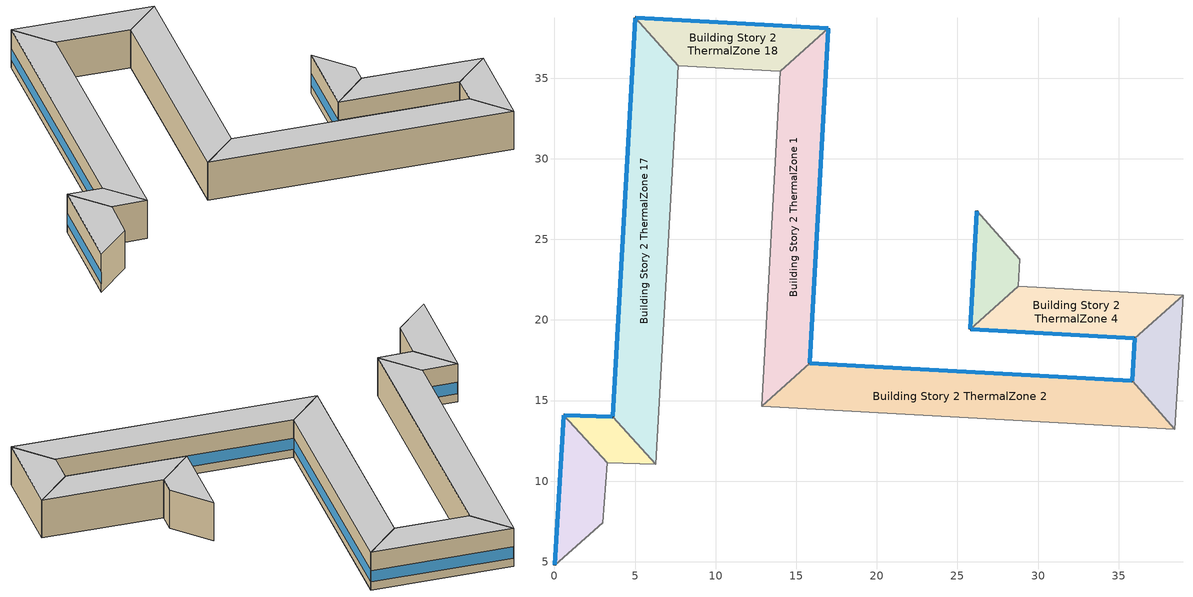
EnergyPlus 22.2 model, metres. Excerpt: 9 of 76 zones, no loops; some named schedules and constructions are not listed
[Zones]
Building Story 2 ThermalZone 1
 floor adiabatic (Typical Interior Floor): 17,38.09 15.83,17.33 12.84,14.66 14.02,35.43 z3.6
 wall outside (Typical Insulated Steel Framed Exterior Wall R-12.99): 15.83,17.33 17,38.09 z3.6:7.2
 wall adiabatic (Typical Interior Wall): 17,38.09 14.02,35.43 12.84,14.66 15.83,17.33 z3.6:7.2
 window (U 0.55 SHGC 0.25): 15.83,17.35 17,38.07 z4.36:5.44
 ceiling adiabatic (Typical Interior Ceiling): 14.02,35.43 12.84,14.66 15.83,17.33 17,38.09 z7.2
Building Story 2 ThermalZone 15
 floor adiabatic (Typical Interior Ceiling): 0,4.78 0.59,14.1 3.27,11.14 2.99,7.43 z3.6
 wall outside (Typical Insulated Steel Framed Exterior Wall R-12.99): 0.59,14.1 0,4.78 z3.6:7.2
 wall adiabatic (Typical Interior Wall): 0,4.78 2.99,7.43 3.27,11.14 0.59,14.1 z3.6:7.2
 window (U 0.55 SHGC 0.25): 0.58,14.08 0,4.8 z4.36:5.45
 ceiling adiabatic (Typical Interior Ceiling): 2.99,7.43 3.27,11.14 0.59,14.1 0,4.78 z7.2
Building Story 2 ThermalZone 16
 floor adiabatic (Typical Interior Ceiling): 0.59,14.1 3.6,13.99 6.29,11.04 3.27,11.14 z3.6
 wall outside (Typical Insulated Steel Framed Exterior Wall R-12.99): 3.6,13.99 0.59,14.1 z3.6:7.2
 wall adiabatic (Typical Interior Wall): 0.59,14.1 3.27,11.14 6.29,11.04 3.6,13.99 z3.6:7.2
 window (U 0.55 SHGC 0.25): 3.58,13.99 0.61,14.1 z4.36:5.46
 ceiling adiabatic (Typical Interior Ceiling): 3.27,11.14 6.29,11.04 3.6,13.99 0.59,14.1 z7.2
Building Story 2 ThermalZone 17
 floor adiabatic (Typical Interior Ceiling): 3.6,13.99 5.02,38.76 7.69,35.78 6.29,11.04 z3.6
 wall outside (Typical Insulated Steel Framed Exterior Wall R-12.99): 5.02,38.76 3.6,13.99 z3.6:7.2
 wall adiabatic (Typical Interior Wall): 3.6,13.99 6.29,11.04 7.69,35.78 5.02,38.76 z3.6:7.2
 window (U 0.55 SHGC 0.25): 5.02,38.73 3.6,14.02 z4.36:5.44
 ceiling adiabatic (Typical Interior Ceiling): 6.29,11.04 7.69,35.78 5.02,38.76 3.6,13.99 z7.2
Building Story 2 ThermalZone 18
 floor adiabatic (Typical Interior Ceiling): 5.02,38.76 17,38.09 14.02,35.43 7.69,35.78 z3.6
 wall outside (Typical Insulated Steel Framed Exterior Wall R-12.99): 17,38.09 5.02,38.76 z3.6:7.2
 wall adiabatic (Typical Interior Wall): 5.02,38.76 7.69,35.78 14.02,35.43 17,38.09 z3.6:7.2
 window (U 0.55 SHGC 0.25): 16.97,38.09 5.05,38.76 z4.36:5.45
 ceiling adiabatic (Typical Interior Ceiling): 7.69,35.78 14.02,35.43 17,38.09 5.02,38.76 z7.2
Building Story 2 ThermalZone 2
 floor adiabatic (Typical Interior Floor): 15.83,17.33 35.84,16.21 38.5,13.22 12.84,14.66 z3.6
 wall outside (Typical Insulated Steel Framed Exterior Wall R-12.99): 35.84,16.21 15.83,17.33 z3.6:7.2
 wall adiabatic (Typical Interior Wall): 15.83,17.33 12.84,14.66 38.5,13.22 35.84,16.21 z3.6:7.2
 window (U 0.55 SHGC 0.25): 35.81,16.22 15.85,17.32 z4.36:5.44
 ceiling adiabatic (Typical Interior Ceiling): 12.84,14.66 38.5,13.22 35.84,16.21 15.83,17.33 z7.2
Building Story 2 ThermalZone 3
 floor adiabatic (Typical Interior Floor): 35.84,16.21 36.01,18.88 39,21.54 38.5,13.22 z3.6
 wall outside (Typical Insulated Steel Framed Exterior Wall R-12.99): 36.01,18.88 35.84,16.21 z3.6:7.2
 wall adiabatic (Typical Interior Wall): 35.84,16.21 38.5,13.22 39,21.54 36.01,18.88 z3.6:7.2
 window (U 0.55 SHGC 0.25): 36.01,18.85 35.84,16.24 z4.36:5.46
 ceiling adiabatic (Typical Interior Ceiling): 38.5,13.22 39,21.54 36.01,18.88 35.84,16.21 z7.2
Building Story 2 ThermalZone 4
 floor adiabatic (Typical Interior Floor): 36.01,18.88 25.79,19.44 28.77,22.1 39,21.54 z3.6
 wall outside (Typical Insulated Steel Framed Exterior Wall R-12.99): 25.79,19.44 36.01,18.88 z3.6:7.2
 wall adiabatic (Typical Interior Wall): 36.01,18.88 39,21.54 28.77,22.1 25.79,19.44 z3.6:7.2
 window (U 0.55 SHGC 0.25): 25.82,19.43 35.98,18.88 z4.36:5.45
 ceiling adiabatic (Typical Interior Ceiling): 39,21.54 28.77,22.1 25.79,19.44 36.01,18.88 z7.2
Building Story 2 ThermalZone 5
 floor adiabatic (Typical Interior Floor): 25.79,19.44 26.21,26.77 28.88,23.78 28.77,22.1 z3.6
 wall outside (Typical Insulated Steel Framed Exterior Wall R-12.99): 26.21,26.77 25.79,19.44 z3.6:7.2
 wall adiabatic (Typical Interior Wall): 25.79,19.44 28.77,22.1 28.88,23.78 26.21,26.77 z3.6:7.2
 window (U 0.55 SHGC 0.25): 26.21,26.74 25.79,19.46 z4.36:5.45
 ceiling adiabatic (Typical Interior Ceiling): 28.77,22.1 28.88,23.78 26.21,26.77 25.79,19.44 z7.2
[Schedule:Day:Interval]
DataCenter_EQUIP_SCH Wknd|Wkdy|Hol Day 7; DataCenter_EQUIP_SCH Wknd|Wkdy|Hol Day 11; DataCenter_EQUIP_SCH Summer Design Day: No, 24:00, 1
DataCenter_EQUIP_SCH Wknd|Wkdy|Hol Day 8; DataCenter_EQUIP_SCH Winter Design Day 11: No, 24:00, 0.25
DataCenter_EQUIP_SCH Wknd|Wkdy|Hol Day 9: No, 24:00, 0.5
DataCenter_EQUIP_SCH Wknd|Wkdy|Hol Day 10: No, 24:00, 0.75
Schedule Day 3: No, 24:00, 0
SchoolSecondary KITCHEN_ELEC_EQUIP_SCH Wkdy Day; SchoolSecondary KITCHEN_ELEC_EQUIP_SCH Wkdy Day 1; SchoolSecondary KITCHEN_ELEC_EQUIP_SCH Wkdy Day 2; SchoolSecondary KITCHEN_ELEC_EQUIP_SCH Summer Design Day: No, 08:00, 0.1, 10:00, 0.15, 13:00, 0.25, 15:00, 0.15, 24:00, 0.1
SchoolSecondary KITCHEN_ELEC_EQUIP_SCH Wknd Day; SchoolSecondary KITCHEN_ELEC_EQUIP_SCH Wknd Day 1; SchoolSecondary KITCHEN_ELEC_EQUIP_SCH Default; SchoolSecondary KITCHEN_ELEC_EQUIP_SCH Winter Design Day: No, 24:00, 0.1
SchoolSecondary KITCHEN_GAS_EQUIP_SCH Wkdy|SmrDsn Day; SchoolSecondary KITCHEN_GAS_EQUIP_SCH Wkdy|SmrDsn Day 1; SchoolSecondary KITCHEN_GAS_EQUIP_SCH Wkdy|SmrDsn Day 2; SchoolSecondary KITCHEN_GAS_EQUIP_SCH Summer Design Day: No, 08:00, 0.02, 10:00, 0.15, 13:00, 0.2, 15:00, 0.1, 24:00, 0.02
SchoolSecondary KITCHEN_GAS_EQUIP_SCH Wknd Day; SchoolSecondary KITCHEN_GAS_EQUIP_SCH Wknd Day 1; SchoolSecondary KITCHEN_GAS_EQUIP_SCH Default; SchoolSecondary KITCHEN_GAS_EQUIP_SCH Winter Design Day: No, 24:00, 0.02
[Schedule:Week:Daily]
SchoolSecondary BLDG_LIGHT_SCH_2013 Week Rule - Jan1-Jan3: SchoolSecondary BLDG_LIGHT_SCH_2013 Wkdy Day, SchoolSecondary BLDG_LIGHT_SCH_2013 Wkdy Day, SchoolSecondary BLDG_LIGHT_SCH_2013 Wkdy Day, SchoolSecondary BLDG_LIGHT_SCH_2013 Wkdy Day, SchoolSecondary BLDG_LIGHT_SCH_2013 Wkdy Day, SchoolSecondary BLDG_LIGHT_SCH_2013 Wkdy Day, SchoolSecondary BLDG_LIGHT_SCH_2013 Wknd Day, SchoolSecondary BLDG_LIGHT_SCH_2013 Default, SchoolSecondary BLDG_LIGHT_SCH_2013 Summer Design Day, SchoolSecondary BLDG_LIGHT_SCH_2013 Winter Design Day, SchoolSecondary BLDG_LIGHT_SCH_2013 Default, SchoolSecondary BLDG_LIGHT_SCH_2013 Default
SchoolSecondary BLDG_LIGHT_SCH_2013 Week Rule - Jan4-Jun27: SchoolSecondary BLDG_LIGHT_SCH_2013 Wknd Day, SchoolSecondary BLDG_LIGHT_SCH_2013 Wkdy Day, SchoolSecondary BLDG_LIGHT_SCH_2013 Wkdy Day, SchoolSecondary BLDG_LIGHT_SCH_2013 Wkdy Day, SchoolSecondary BLDG_LIGHT_SCH_2013 Wkdy Day, SchoolSecondary BLDG_LIGHT_SCH_2013 Wkdy Day, SchoolSecondary BLDG_LIGHT_SCH_2013 Wknd Day, SchoolSecondary BLDG_LIGHT_SCH_2013 Default, SchoolSecondary BLDG_LIGHT_SCH_2013 Summer Design Day, SchoolSecondary BLDG_LIGHT_SCH_2013 Winter Design Day, SchoolSecondary BLDG_LIGHT_SCH_2013 Default, SchoolSecondary BLDG_LIGHT_SCH_2013 Default
SchoolSecondary BLDG_LIGHT_SCH_2013 Week Rule - Jun28-Jul4: SchoolSecondary BLDG_LIGHT_SCH_2013 Wknd Day, SchoolSecondary BLDG_LIGHT_SCH_2013 Wkdy Day, SchoolSecondary BLDG_LIGHT_SCH_2013 Wkdy Day, SchoolSecondary BLDG_LIGHT_SCH_2013 Wkdy Day 1, SchoolSecondary BLDG_LIGHT_SCH_2013 Wkdy Day 1, SchoolSecondary BLDG_LIGHT_SCH_2013 Wkdy Day 1, SchoolSecondary BLDG_LIGHT_SCH_2013 Wknd Day 1, SchoolSecondary BLDG_LIGHT_SCH_2013 Default, SchoolSecondary BLDG_LIGHT_SCH_2013 Summer Design Day, SchoolSecondary BLDG_LIGHT_SCH_2013 Winter Design Day, SchoolSecondary BLDG_LIGHT_SCH_2013 Default, SchoolSecondary BLDG_LIGHT_SCH_2013 Default
SchoolSecondary BLDG_LIGHT_SCH_2013 Week Rule - Jul5-Aug29: SchoolSecondary BLDG_LIGHT_SCH_2013 Wknd Day 1, SchoolSecondary BLDG_LIGHT_SCH_2013 Wkdy Day 1, SchoolSecondary BLDG_LIGHT_SCH_2013 Wkdy Day 1, SchoolSecondary BLDG_LIGHT_SCH_2013 Wkdy Day 1, SchoolSecondary BLDG_LIGHT_SCH_2013 Wkdy Day 1, SchoolSecondary BLDG_LIGHT_SCH_2013 Wkdy Day 1, SchoolSecondary BLDG_LIGHT_SCH_2013 Wknd Day 1, SchoolSecondary BLDG_LIGHT_SCH_2013 Default, SchoolSecondary BLDG_LIGHT_SCH_2013 Summer Design Day, SchoolSecondary BLDG_LIGHT_SCH_2013 Winter Design Day, SchoolSecondary BLDG_LIGHT_SCH_2013 Default, SchoolSecondary BLDG_LIGHT_SCH_2013 Default
SchoolSecondary BLDG_LIGHT_SCH_2013 Week Rule - Aug30-Sep5: SchoolSecondary BLDG_LIGHT_SCH_2013 Wknd Day 1, SchoolSecondary BLDG_LIGHT_SCH_2013 Wkdy Day 1, SchoolSecondary BLDG_LIGHT_SCH_2013 Wkdy Day 2, SchoolSecondary BLDG_LIGHT_SCH_2013 Wkdy Day 2, SchoolSecondary BLDG_LIGHT_SCH_2013 Wkdy Day 2, SchoolSecondary BLDG_LIGHT_SCH_2013 Wkdy Day 2, SchoolSecondary BLDG_LIGHT_SCH_2013 Default, SchoolSecondary BLDG_LIGHT_SCH_2013 Default, SchoolSecondary BLDG_LIGHT_SCH_2013 Summer Design Day, SchoolSecondary BLDG_LIGHT_SCH_2013 Winter Design Day, SchoolSecondary BLDG_LIGHT_SCH_2013 Default, SchoolSecondary BLDG_LIGHT_SCH_2013 Default
SchoolSecondary BLDG_LIGHT_SCH_2013 Week Rule - Sep6-Dec31: SchoolSecondary BLDG_LIGHT_SCH_2013 Default, SchoolSecondary BLDG_LIGHT_SCH_2013 Wkdy Day 2, SchoolSecondary BLDG_LIGHT_SCH_2013 Wkdy Day 2, SchoolSecondary BLDG_LIGHT_SCH_2013 Wkdy Day 2, SchoolSecondary BLDG_LIGHT_SCH_2013 Wkdy Day 2, SchoolSecondary BLDG_LIGHT_SCH_2013 Wkdy Day 2, SchoolSecondary BLDG_LIGHT_SCH_2013 Default, SchoolSecondary BLDG_LIGHT_SCH_2013 Default, SchoolSecondary BLDG_LIGHT_SCH_2013 Summer Design Day, SchoolSecondary BLDG_LIGHT_SCH_2013 Winter Design Day, SchoolSecondary BLDG_LIGHT_SCH_2013 Default, SchoolSecondary BLDG_LIGHT_SCH_2013 Default
SchoolSecondary BLDG_LIGHT_LIBRARY_SCH_2013 Week Rule - Jan1-Jan3: SchoolSecondary BLDG_LIGHT_LIBRARY_SCH_2013 Wkdy Day, SchoolSecondary BLDG_LIGHT_LIBRARY_SCH_2013 Wkdy Day, SchoolSecondary BLDG_LIGHT_LIBRARY_SCH_2013 Wkdy Day, SchoolSecondary BLDG_LIGHT_LIBRARY_SCH_2013 Wkdy Day, SchoolSecondary BLDG_LIGHT_LIBRARY_SCH_2013 Wkdy Day, SchoolSecondary BLDG_LIGHT_LIBRARY_SCH_2013 Wkdy Day, SchoolSecondary BLDG_LIGHT_LIBRARY_SCH_2013 Wknd Day, SchoolSecondary BLDG_LIGHT_LIBRARY_SCH_2013 Default, SchoolSecondary BLDG_LIGHT_LIBRARY_SCH_2013 Summer Design Day, SchoolSecondary BLDG_LIGHT_LIBRARY_SCH_2013 Winter Design Day, SchoolSecondary BLDG_LIGHT_LIBRARY_SCH_2013 Default, SchoolSecondary BLDG_LIGHT_LIBRARY_SCH_2013 Default
SchoolSecondary BLDG_LIGHT_LIBRARY_SCH_2013 Week Rule - Jan4-Jun27: SchoolSecondary BLDG_LIGHT_LIBRARY_SCH_2013 Wknd Day, SchoolSecondary BLDG_LIGHT_LIBRARY_SCH_2013 Wkdy Day, SchoolSecondary BLDG_LIGHT_LIBRARY_SCH_2013 Wkdy Day, SchoolSecondary BLDG_LIGHT_LIBRARY_SCH_2013 Wkdy Day, SchoolSecondary BLDG_LIGHT_LIBRARY_SCH_2013 Wkdy Day, SchoolSecondary BLDG_LIGHT_LIBRARY_SCH_2013 Wkdy Day, SchoolSecondary BLDG_LIGHT_LIBRARY_SCH_2013 Wknd Day, SchoolSecondary BLDG_LIGHT_LIBRARY_SCH_2013 Default, SchoolSecondary BLDG_LIGHT_LIBRARY_SCH_2013 Summer Design Day, SchoolSecondary BLDG_LIGHT_LIBRARY_SCH_2013 Winter Design Day, SchoolSecondary BLDG_LIGHT_LIBRARY_SCH_2013 Default, SchoolSecondary BLDG_LIGHT_LIBRARY_SCH_2013 Default
SchoolSecondary BLDG_LIGHT_LIBRARY_SCH_2013 Week Rule - Jun28-Jul4: SchoolSecondary BLDG_LIGHT_LIBRARY_SCH_2013 Wknd Day, SchoolSecondary BLDG_LIGHT_LIBRARY_SCH_2013 Wkdy Day, SchoolSecondary BLDG_LIGHT_LIBRARY_SCH_2013 Wkdy Day, SchoolSecondary BLDG_LIGHT_LIBRARY_SCH_2013 Wkdy Day 1, SchoolSecondary BLDG_LIGHT_LIBRARY_SCH_2013 Wkdy Day 1, SchoolSecondary BLDG_LIGHT_LIBRARY_SCH_2013 Wkdy Day 1, SchoolSecondary BLDG_LIGHT_LIBRARY_SCH_2013 Wknd Day 1, SchoolSecondary BLDG_LIGHT_LIBRARY_SCH_2013 Default, SchoolSecondary BLDG_LIGHT_LIBRARY_SCH_2013 Summer Design Day, SchoolSecondary BLDG_LIGHT_LIBRARY_SCH_2013 Winter Design Day, SchoolSecondary BLDG_LIGHT_LIBRARY_SCH_2013 Default, SchoolSecondary BLDG_LIGHT_LIBRARY_SCH_2013 Default
SchoolSecondary BLDG_LIGHT_LIBRARY_SCH_2013 Week Rule - Jul5-Aug29: SchoolSecondary BLDG_LIGHT_LIBRARY_SCH_2013 Wknd Day 1, SchoolSecondary BLDG_LIGHT_LIBRARY_SCH_2013 Wkdy Day 1, SchoolSecondary BLDG_LIGHT_LIBRARY_SCH_2013 Wkdy Day 1, SchoolSecondary BLDG_LIGHT_LIBRARY_SCH_2013 Wkdy Day 1, SchoolSecondary BLDG_LIGHT_LIBRARY_SCH_2013 Wkdy Day 1, SchoolSecondary BLDG_LIGHT_LIBRARY_SCH_2013 Wkdy Day 1, SchoolSecondary BLDG_LIGHT_LIBRARY_SCH_2013 Wknd Day 1, SchoolSecondary BLDG_LIGHT_LIBRARY_SCH_2013 Default, SchoolSecondary BLDG_LIGHT_LIBRARY_SCH_2013 Summer Design Day, SchoolSecondary BLDG_LIGHT_LIBRARY_SCH_2013 Winter Design Day, SchoolSecondary BLDG_LIGHT_LIBRARY_SCH_2013 Default, SchoolSecondary BLDG_LIGHT_LIBRARY_SCH_2013 Default
SchoolSecondary BLDG_LIGHT_LIBRARY_SCH_2013 Week Rule - Aug30-Sep5: SchoolSecondary BLDG_LIGHT_LIBRARY_SCH_2013 Wknd Day 1, SchoolSecondary BLDG_LIGHT_LIBRARY_SCH_2013 Wkdy Day 1, SchoolSecondary BLDG_LIGHT_LIBRARY_SCH_2013 Wkdy Day 2, SchoolSecondary BLDG_LIGHT_LIBRARY_SCH_2013 Wkdy Day 2, SchoolSecondary BLDG_LIGHT_LIBRARY_SCH_2013 Wkdy Day 2, SchoolSecondary BLDG_LIGHT_LIBRARY_SCH_2013 Wkdy Day 2, SchoolSecondary BLDG_LIGHT_LIBRARY_SCH_2013 Default, SchoolSecondary BLDG_LIGHT_LIBRARY_SCH_2013 Default, SchoolSecondary BLDG_LIGHT_LIBRARY_SCH_2013 Summer Design Day, SchoolSecondary BLDG_LIGHT_LIBRARY_SCH_2013 Winter Design Day, SchoolSecondary BLDG_LIGHT_LIBRARY_SCH_2013 Default, SchoolSecondary BLDG_LIGHT_LIBRARY_SCH_2013 Default
SchoolSecondary BLDG_LIGHT_LIBRARY_SCH_2013 Week Rule - Sep6-Dec31: SchoolSecondary BLDG_LIGHT_LIBRARY_SCH_2013 Default, SchoolSecondary BLDG_LIGHT_LIBRARY_SCH_2013 Wkdy Day 2, SchoolSecondary BLDG_LIGHT_LIBRARY_SCH_2013 Wkdy Day 2, SchoolSecondary BLDG_LIGHT_LIBRARY_SCH_2013 Wkdy Day 2, SchoolSecondary BLDG_LIGHT_LIBRARY_SCH_2013 Wkdy Day 2, SchoolSecondary BLDG_LIGHT_LIBRARY_SCH_2013 Wkdy Day 2, SchoolSecondary BLDG_LIGHT_LIBRARY_SCH_2013 Default, SchoolSecondary BLDG_LIGHT_LIBRARY_SCH_2013 Default, SchoolSecondary BLDG_LIGHT_LIBRARY_SCH_2013 Summer Design Day, SchoolSecondary BLDG_LIGHT_LIBRARY_SCH_2013 Winter Design Day, SchoolSecondary BLDG_LIGHT_LIBRARY_SCH_2013 Default, SchoolSecondary BLDG_LIGHT_LIBRARY_SCH_2013 Default
SchoolSecondary BLDG_LIGHT_LOBBYFLR1_SCH_2013 Week Rule - Jan1-Jan3: SchoolSecondary BLDG_LIGHT_LOBBYFLR1_SCH_2013 Wkdy Day, SchoolSecondary BLDG_LIGHT_LOBBYFLR1_SCH_2013 Wkdy Day, SchoolSecondary BLDG_LIGHT_LOBBYFLR1_SCH_2013 Wkdy Day, SchoolSecondary BLDG_LIGHT_LOBBYFLR1_SCH_2013 Wkdy Day, SchoolSecondary BLDG_LIGHT_LOBBYFLR1_SCH_2013 Wkdy Day, SchoolSecondary BLDG_LIGHT_LOBBYFLR1_SCH_2013 Wkdy Day, SchoolSecondary BLDG_LIGHT_LOBBYFLR1_SCH_2013 Wknd Day, SchoolSecondary BLDG_LIGHT_LOBBYFLR1_SCH_2013 Default, SchoolSecondary BLDG_LIGHT_LOBBYFLR1_SCH_2013 Summer Design Day, SchoolSecondary BLDG_LIGHT_LOBBYFLR1_SCH_2013 Winter Design Day, SchoolSecondary BLDG_LIGHT_LOBBYFLR1_SCH_2013 Default, SchoolSecondary BLDG_LIGHT_LOBBYFLR1_SCH_2013 Default
SchoolSecondary BLDG_LIGHT_LOBBYFLR1_SCH_2013 Week Rule - Jan4-Jun27: SchoolSecondary BLDG_LIGHT_LOBBYFLR1_SCH_2013 Wknd Day, SchoolSecondary BLDG_LIGHT_LOBBYFLR1_SCH_2013 Wkdy Day, SchoolSecondary BLDG_LIGHT_LOBBYFLR1_SCH_2013 Wkdy Day, SchoolSecondary BLDG_LIGHT_LOBBYFLR1_SCH_2013 Wkdy Day, SchoolSecondary BLDG_LIGHT_LOBBYFLR1_SCH_2013 Wkdy Day, SchoolSecondary BLDG_LIGHT_LOBBYFLR1_SCH_2013 Wkdy Day, SchoolSecondary BLDG_LIGHT_LOBBYFLR1_SCH_2013 Wknd Day, SchoolSecondary BLDG_LIGHT_LOBBYFLR1_SCH_2013 Default, SchoolSecondary BLDG_LIGHT_LOBBYFLR1_SCH_2013 Summer Design Day, SchoolSecondary BLDG_LIGHT_LOBBYFLR1_SCH_2013 Winter Design Day, SchoolSecondary BLDG_LIGHT_LOBBYFLR1_SCH_2013 Default, SchoolSecondary BLDG_LIGHT_LOBBYFLR1_SCH_2013 Default
SchoolSecondary BLDG_LIGHT_LOBBYFLR1_SCH_2013 Week Rule - Jun28-Jul4: SchoolSecondary BLDG_LIGHT_LOBBYFLR1_SCH_2013 Wknd Day, SchoolSecondary BLDG_LIGHT_LOBBYFLR1_SCH_2013 Wkdy Day, SchoolSecondary BLDG_LIGHT_LOBBYFLR1_SCH_2013 Wkdy Day, SchoolSecondary BLDG_LIGHT_LOBBYFLR1_SCH_2013 Wkdy Day 1, SchoolSecondary BLDG_LIGHT_LOBBYFLR1_SCH_2013 Wkdy Day 1, SchoolSecondary BLDG_LIGHT_LOBBYFLR1_SCH_2013 Wkdy Day 1, SchoolSecondary BLDG_LIGHT_LOBBYFLR1_SCH_2013 Wknd Day 1, SchoolSecondary BLDG_LIGHT_LOBBYFLR1_SCH_2013 Default, SchoolSecondary BLDG_LIGHT_LOBBYFLR1_SCH_2013 Summer Design Day, SchoolSecondary BLDG_LIGHT_LOBBYFLR1_SCH_2013 Winter Design Day, SchoolSecondary BLDG_LIGHT_LOBBYFLR1_SCH_2013 Default, SchoolSecondary BLDG_LIGHT_LOBBYFLR1_SCH_2013 Default
SchoolSecondary BLDG_LIGHT_LOBBYFLR1_SCH_2013 Week Rule - Jul5-Aug29: SchoolSecondary BLDG_LIGHT_LOBBYFLR1_SCH_2013 Wknd Day 1, SchoolSecondary BLDG_LIGHT_LOBBYFLR1_SCH_2013 Wkdy Day 1, SchoolSecondary BLDG_LIGHT_LOBBYFLR1_SCH_2013 Wkdy Day 1, SchoolSecondary BLDG_LIGHT_LOBBYFLR1_SCH_2013 Wkdy Day 1, SchoolSecondary BLDG_LIGHT_LOBBYFLR1_SCH_2013 Wkdy Day 1, SchoolSecondary BLDG_LIGHT_LOBBYFLR1_SCH_2013 Wkdy Day 1, SchoolSecondary BLDG_LIGHT_LOBBYFLR1_SCH_2013 Wknd Day 1, SchoolSecondary BLDG_LIGHT_LOBBYFLR1_SCH_2013 Default, SchoolSecondary BLDG_LIGHT_LOBBYFLR1_SCH_2013 Summer Design Day, SchoolSecondary BLDG_LIGHT_LOBBYFLR1_SCH_2013 Winter Design Day, SchoolSecondary BLDG_LIGHT_LOBBYFLR1_SCH_2013 Default, SchoolSecondary BLDG_LIGHT_LOBBYFLR1_SCH_2013 Default
SchoolSecondary BLDG_LIGHT_LOBBYFLR1_SCH_2013 Week Rule - Aug30-Sep5: SchoolSecondary BLDG_LIGHT_LOBBYFLR1_SCH_2013 Wknd Day 1, SchoolSecondary BLDG_LIGHT_LOBBYFLR1_SCH_2013 Wkdy Day 1, SchoolSecondary BLDG_LIGHT_LOBBYFLR1_SCH_2013 Wkdy Day 2, SchoolSecondary BLDG_LIGHT_LOBBYFLR1_SCH_2013 Wkdy Day 2, SchoolSecondary BLDG_LIGHT_LOBBYFLR1_SCH_2013 Wkdy Day 2, SchoolSecondary BLDG_LIGHT_LOBBYFLR1_SCH_2013 Wkdy Day 2, SchoolSecondary BLDG_LIGHT_LOBBYFLR1_SCH_2013 Default, SchoolSecondary BLDG_LIGHT_LOBBYFLR1_SCH_2013 Default, SchoolSecondary BLDG_LIGHT_LOBBYFLR1_SCH_2013 Summer Design Day, SchoolSecondary BLDG_LIGHT_LOBBYFLR1_SCH_2013 Winter Design Day, SchoolSecondary BLDG_LIGHT_LOBBYFLR1_SCH_2013 Default, SchoolSecondary BLDG_LIGHT_LOBBYFLR1_SCH_2013 Default
SchoolSecondary BLDG_LIGHT_LOBBYFLR1_SCH_2013 Week Rule - Sep6-Dec31: SchoolSecondary BLDG_LIGHT_LOBBYFLR1_SCH_2013 Default, SchoolSecondary BLDG_LIGHT_LOBBYFLR1_SCH_2013 Wkdy Day 2, SchoolSecondary BLDG_LIGHT_LOBBYFLR1_SCH_2013 Wkdy Day 2, SchoolSecondary BLDG_LIGHT_LOBBYFLR1_SCH_2013 Wkdy Day 2, SchoolSecondary BLDG_LIGHT_LOBBYFLR1_SCH_2013 Wkdy Day 2, SchoolSecondary BLDG_LIGHT_LOBBYFLR1_SCH_2013 Wkdy Day 2, SchoolSecondary BLDG_LIGHT_LOBBYFLR1_SCH_2013 Default, SchoolSecondary BLDG_LIGHT_LOBBYFLR1_SCH_2013 Default, SchoolSecondary BLDG_LIGHT_LOBBYFLR1_SCH_2013 Summer Design Day, SchoolSecondary BLDG_LIGHT_LOBBYFLR1_SCH_2013 Winter Design Day, SchoolSecondary BLDG_LIGHT_LOBBYFLR1_SCH_2013 Default, SchoolSecondary BLDG_LIGHT_LOBBYFLR1_SCH_2013 Default
SchoolSecondary BLDG_LIGHT_MECHANICAL_SCH_2013 Week Rule - Jan1-Jan3: SchoolSecondary BLDG_LIGHT_MECHANICAL_SCH_2013 Wkdy Day, SchoolSecondary BLDG_LIGHT_MECHANICAL_SCH_2013 Wkdy Day, SchoolSecondary BLDG_LIGHT_MECHANICAL_SCH_2013 Wkdy Day, SchoolSecondary BLDG_LIGHT_MECHANICAL_SCH_2013 Wkdy Day, SchoolSecondary BLDG_LIGHT_MECHANICAL_SCH_2013 Wkdy Day, SchoolSecondary BLDG_LIGHT_MECHANICAL_SCH_2013 Wkdy Day, SchoolSecondary BLDG_LIGHT_MECHANICAL_SCH_2013 Wknd Day, SchoolSecondary BLDG_LIGHT_MECHANICAL_SCH_2013 Default, SchoolSecondary BLDG_LIGHT_MECHANICAL_SCH_2013 Summer Design Day, SchoolSecondary BLDG_LIGHT_MECHANICAL_SCH_2013 Winter Design Day, SchoolSecondary BLDG_LIGHT_MECHANICAL_SCH_2013 Default, SchoolSecondary BLDG_LIGHT_MECHANICAL_SCH_2013 Default
SchoolSecondary BLDG_LIGHT_MECHANICAL_SCH_2013 Week Rule - Jan4-Jun27: SchoolSecondary BLDG_LIGHT_MECHANICAL_SCH_2013 Wknd Day, SchoolSecondary BLDG_LIGHT_MECHANICAL_SCH_2013 Wkdy Day, SchoolSecondary BLDG_LIGHT_MECHANICAL_SCH_2013 Wkdy Day, SchoolSecondary BLDG_LIGHT_MECHANICAL_SCH_2013 Wkdy Day, SchoolSecondary BLDG_LIGHT_MECHANICAL_SCH_2013 Wkdy Day, SchoolSecondary BLDG_LIGHT_MECHANICAL_SCH_2013 Wkdy Day, SchoolSecondary BLDG_LIGHT_MECHANICAL_SCH_2013 Wknd Day, SchoolSecondary BLDG_LIGHT_MECHANICAL_SCH_2013 Default, SchoolSecondary BLDG_LIGHT_MECHANICAL_SCH_2013 Summer Design Day, SchoolSecondary BLDG_LIGHT_MECHANICAL_SCH_2013 Winter Design Day, SchoolSecondary BLDG_LIGHT_MECHANICAL_SCH_2013 Default, SchoolSecondary BLDG_LIGHT_MECHANICAL_SCH_2013 Default
SchoolSecondary BLDG_LIGHT_MECHANICAL_SCH_2013 Week Rule - Jun28-Jul4: SchoolSecondary BLDG_LIGHT_MECHANICAL_SCH_2013 Wknd Day, SchoolSecondary BLDG_LIGHT_MECHANICAL_SCH_2013 Wkdy Day, SchoolSecondary BLDG_LIGHT_MECHANICAL_SCH_2013 Wkdy Day, SchoolSecondary BLDG_LIGHT_MECHANICAL_SCH_2013 Wkdy Day 1, SchoolSecondary BLDG_LIGHT_MECHANICAL_SCH_2013 Wkdy Day 1, SchoolSecondary BLDG_LIGHT_MECHANICAL_SCH_2013 Wkdy Day 1, SchoolSecondary BLDG_LIGHT_MECHANICAL_SCH_2013 Wknd Day 1, SchoolSecondary BLDG_LIGHT_MECHANICAL_SCH_2013 Default, SchoolSecondary BLDG_LIGHT_MECHANICAL_SCH_2013 Summer Design Day, SchoolSecondary BLDG_LIGHT_MECHANICAL_SCH_2013 Winter Design Day, SchoolSecondary BLDG_LIGHT_MECHANICAL_SCH_2013 Default, SchoolSecondary BLDG_LIGHT_MECHANICAL_SCH_2013 Default
DataCenter_EQUIP_SCH Week Rule - Aug30-Sep5: DataCenter_EQUIP_SCH Wknd|Wkdy|Hol Day 7, DataCenter_EQUIP_SCH Wknd|Wkdy|Hol Day 7, DataCenter_EQUIP_SCH Wknd|Wkdy|Hol Day 8, DataCenter_EQUIP_SCH Wknd|Wkdy|Hol Day 8, DataCenter_EQUIP_SCH Wknd|Wkdy|Hol Day 8, DataCenter_EQUIP_SCH Wknd|Wkdy|Hol Day 8, DataCenter_EQUIP_SCH Wknd|Wkdy|Hol Day 8, Schedule Day 3, DataCenter_EQUIP_SCH Summer Design Day, DataCenter_EQUIP_SCH Winter Design Day 11, Schedule Day 3, Schedule Day 3
DataCenter_EQUIP_SCH Week Rule - Sep6-Sep26: DataCenter_EQUIP_SCH Wknd|Wkdy|Hol Day 8, DataCenter_EQUIP_SCH Wknd|Wkdy|Hol Day 8, DataCenter_EQUIP_SCH Wknd|Wkdy|Hol Day 8, DataCenter_EQUIP_SCH Wknd|Wkdy|Hol Day 8, DataCenter_EQUIP_SCH Wknd|Wkdy|Hol Day 8, DataCenter_EQUIP_SCH Wknd|Wkdy|Hol Day 8, DataCenter_EQUIP_SCH Wknd|Wkdy|Hol Day 8, Schedule Day 3, DataCenter_EQUIP_SCH Summer Design Day, DataCenter_EQUIP_SCH Winter Design Day 11, Schedule Day 3, Schedule Day 3
DataCenter_EQUIP_SCH Week Rule - Sep27-Oct3: DataCenter_EQUIP_SCH Wknd|Wkdy|Hol Day 8, DataCenter_EQUIP_SCH Wknd|Wkdy|Hol Day 8, DataCenter_EQUIP_SCH Wknd|Wkdy|Hol Day 8, DataCenter_EQUIP_SCH Wknd|Wkdy|Hol Day 8, DataCenter_EQUIP_SCH Wknd|Wkdy|Hol Day 9, DataCenter_EQUIP_SCH Wknd|Wkdy|Hol Day 9, DataCenter_EQUIP_SCH Wknd|Wkdy|Hol Day 9, Schedule Day 3, DataCenter_EQUIP_SCH Summer Design Day, DataCenter_EQUIP_SCH Winter Design Day 11, Schedule Day 3, Schedule Day 3
DataCenter_EQUIP_SCH Week Rule - Oct4-Oct31: DataCenter_EQUIP_SCH Wknd|Wkdy|Hol Day 9, DataCenter_EQUIP_SCH Wknd|Wkdy|Hol Day 9, DataCenter_EQUIP_SCH Wknd|Wkdy|Hol Day 9, DataCenter_EQUIP_SCH Wknd|Wkdy|Hol Day 9, DataCenter_EQUIP_SCH Wknd|Wkdy|Hol Day 9, DataCenter_EQUIP_SCH Wknd|Wkdy|Hol Day 9, DataCenter_EQUIP_SCH Wknd|Wkdy|Hol Day 9, Schedule Day 3, DataCenter_EQUIP_SCH Summer Design Day, DataCenter_EQUIP_SCH Winter Design Day 11, Schedule Day 3, Schedule Day 3
DataCenter_EQUIP_SCH Week Rule - Nov1-Nov28: DataCenter_EQUIP_SCH Wknd|Wkdy|Hol Day 10, DataCenter_EQUIP_SCH Wknd|Wkdy|Hol Day 10, DataCenter_EQUIP_SCH Wknd|Wkdy|Hol Day 10, DataCenter_EQUIP_SCH Wknd|Wkdy|Hol Day 10, DataCenter_EQUIP_SCH Wknd|Wkdy|Hol Day 10, DataCenter_EQUIP_SCH Wknd|Wkdy|Hol Day 10, DataCenter_EQUIP_SCH Wknd|Wkdy|Hol Day 10, Schedule Day 3, DataCenter_EQUIP_SCH Summer Design Day, DataCenter_EQUIP_SCH Winter Design Day 11, Schedule Day 3, Schedule Day 3
DataCenter_EQUIP_SCH Week Rule - Nov29-Dec5: DataCenter_EQUIP_SCH Wknd|Wkdy|Hol Day 10, DataCenter_EQUIP_SCH Wknd|Wkdy|Hol Day 10, DataCenter_EQUIP_SCH Wknd|Wkdy|Hol Day 11, DataCenter_EQUIP_SCH Wknd|Wkdy|Hol Day 11, DataCenter_EQUIP_SCH Wknd|Wkdy|Hol Day 11, DataCenter_EQUIP_SCH Wknd|Wkdy|Hol Day 11, DataCenter_EQUIP_SCH Wknd|Wkdy|Hol Day 11, Schedule Day 3, DataCenter_EQUIP_SCH Summer Design Day, DataCenter_EQUIP_SCH Winter Design Day 11, Schedule Day 3, Schedule Day 3
DataCenter_EQUIP_SCH Week Rule - Dec6-Dec31: DataCenter_EQUIP_SCH Wknd|Wkdy|Hol Day 11, DataCenter_EQUIP_SCH Wknd|Wkdy|Hol Day 11, DataCenter_EQUIP_SCH Wknd|Wkdy|Hol Day 11, DataCenter_EQUIP_SCH Wknd|Wkdy|Hol Day 11, DataCenter_EQUIP_SCH Wknd|Wkdy|Hol Day 11, DataCenter_EQUIP_SCH Wknd|Wkdy|Hol Day 11, DataCenter_EQUIP_SCH Wknd|Wkdy|Hol Day 11, Schedule Day 3, DataCenter_EQUIP_SCH Summer Design Day, DataCenter_EQUIP_SCH Winter Design Day 11, Schedule Day 3, Schedule Day 3
SchoolSecondary KITCHEN_ELEC_EQUIP_SCH Week Rule - Jan1-Jan3: SchoolSecondary KITCHEN_ELEC_EQUIP_SCH Wkdy Day, SchoolSecondary KITCHEN_ELEC_EQUIP_SCH Wkdy Day, SchoolSecondary KITCHEN_ELEC_EQUIP_SCH Wkdy Day, SchoolSecondary KITCHEN_ELEC_EQUIP_SCH Wkdy Day, SchoolSecondary KITCHEN_ELEC_EQUIP_SCH Wkdy Day, SchoolSecondary KITCHEN_ELEC_EQUIP_SCH Wkdy Day, SchoolSecondary KITCHEN_ELEC_EQUIP_SCH Wknd Day, SchoolSecondary KITCHEN_ELEC_EQUIP_SCH Default, SchoolSecondary KITCHEN_ELEC_EQUIP_SCH Summer Design Day, SchoolSecondary KITCHEN_ELEC_EQUIP_SCH Winter Design Day, SchoolSecondary KITCHEN_ELEC_EQUIP_SCH Default, SchoolSecondary KITCHEN_ELEC_EQUIP_SCH Default
SchoolSecondary KITCHEN_ELEC_EQUIP_SCH Week Rule - Jan4-Jun27: SchoolSecondary KITCHEN_ELEC_EQUIP_SCH Wknd Day, SchoolSecondary KITCHEN_ELEC_EQUIP_SCH Wkdy Day, SchoolSecondary KITCHEN_ELEC_EQUIP_SCH Wkdy Day, SchoolSecondary KITCHEN_ELEC_EQUIP_SCH Wkdy Day, SchoolSecondary KITCHEN_ELEC_EQUIP_SCH Wkdy Day, SchoolSecondary KITCHEN_ELEC_EQUIP_SCH Wkdy Day, SchoolSecondary KITCHEN_ELEC_EQUIP_SCH Wknd Day, SchoolSecondary KITCHEN_ELEC_EQUIP_SCH Default, SchoolSecondary KITCHEN_ELEC_EQUIP_SCH Summer Design Day, SchoolSecondary KITCHEN_ELEC_EQUIP_SCH Winter Design Day, SchoolSecondary KITCHEN_ELEC_EQUIP_SCH Default, SchoolSecondary KITCHEN_ELEC_EQUIP_SCH Default
SchoolSecondary KITCHEN_ELEC_EQUIP_SCH Week Rule - Jun28-Jul4: SchoolSecondary KITCHEN_ELEC_EQUIP_SCH Wknd Day, SchoolSecondary KITCHEN_ELEC_EQUIP_SCH Wkdy Day, SchoolSecondary KITCHEN_ELEC_EQUIP_SCH Wkdy Day, SchoolSecondary KITCHEN_ELEC_EQUIP_SCH Wkdy Day 1, SchoolSecondary KITCHEN_ELEC_EQUIP_SCH Wkdy Day 1, SchoolSecondary KITCHEN_ELEC_EQUIP_SCH Wkdy Day 1, SchoolSecondary KITCHEN_ELEC_EQUIP_SCH Wknd Day 1, SchoolSecondary KITCHEN_ELEC_EQUIP_SCH Default, SchoolSecondary KITCHEN_ELEC_EQUIP_SCH Summer Design Day, SchoolSecondary KITCHEN_ELEC_EQUIP_SCH Winter Design Day, SchoolSecondary KITCHEN_ELEC_EQUIP_SCH Default, SchoolSecondary KITCHEN_ELEC_EQUIP_SCH Default
SchoolSecondary KITCHEN_ELEC_EQUIP_SCH Week Rule - Jul5-Aug29: SchoolSecondary KITCHEN_ELEC_EQUIP_SCH Wknd Day 1, SchoolSecondary KITCHEN_ELEC_EQUIP_SCH Wkdy Day 1, SchoolSecondary KITCHEN_ELEC_EQUIP_SCH Wkdy Day 1, SchoolSecondary KITCHEN_ELEC_EQUIP_SCH Wkdy Day 1, SchoolSecondary KITCHEN_ELEC_EQUIP_SCH Wkdy Day 1, SchoolSecondary KITCHEN_ELEC_EQUIP_SCH Wkdy Day 1, SchoolSecondary KITCHEN_ELEC_EQUIP_SCH Wknd Day 1, SchoolSecondary KITCHEN_ELEC_EQUIP_SCH Default, SchoolSecondary KITCHEN_ELEC_EQUIP_SCH Summer Design Day, SchoolSecondary KITCHEN_ELEC_EQUIP_SCH Winter Design Day, SchoolSecondary KITCHEN_ELEC_EQUIP_SCH Default, SchoolSecondary KITCHEN_ELEC_EQUIP_SCH Default
SchoolSecondary KITCHEN_ELEC_EQUIP_SCH Week Rule - Aug30-Sep5: SchoolSecondary KITCHEN_ELEC_EQUIP_SCH Wknd Day 1, SchoolSecondary KITCHEN_ELEC_EQUIP_SCH Wkdy Day 1, SchoolSecondary KITCHEN_ELEC_EQUIP_SCH Wkdy Day 2, SchoolSecondary KITCHEN_ELEC_EQUIP_SCH Wkdy Day 2, SchoolSecondary KITCHEN_ELEC_EQUIP_SCH Wkdy Day 2, SchoolSecondary KITCHEN_ELEC_EQUIP_SCH Wkdy Day 2, SchoolSecondary KITCHEN_ELEC_EQUIP_SCH Default, SchoolSecondary KITCHEN_ELEC_EQUIP_SCH Default, SchoolSecondary KITCHEN_ELEC_EQUIP_SCH Summer Design Day, SchoolSecondary KITCHEN_ELEC_EQUIP_SCH Winter Design Day, SchoolSecondary KITCHEN_ELEC_EQUIP_SCH Default, SchoolSecondary KITCHEN_ELEC_EQUIP_SCH Default
SchoolSecondary KITCHEN_ELEC_EQUIP_SCH Week Rule - Sep6-Dec31: SchoolSecondary KITCHEN_ELEC_EQUIP_SCH Default, SchoolSecondary KITCHEN_ELEC_EQUIP_SCH Wkdy Day 2, SchoolSecondary KITCHEN_ELEC_EQUIP_SCH Wkdy Day 2, SchoolSecondary KITCHEN_ELEC_EQUIP_SCH Wkdy Day 2, SchoolSecondary KITCHEN_ELEC_EQUIP_SCH Wkdy Day 2, SchoolSecondary KITCHEN_ELEC_EQUIP_SCH Wkdy Day 2, SchoolSecondary KITCHEN_ELEC_EQUIP_SCH Default, SchoolSecondary KITCHEN_ELEC_EQUIP_SCH Default, SchoolSecondary KITCHEN_ELEC_EQUIP_SCH Summer Design Day, SchoolSecondary KITCHEN_ELEC_EQUIP_SCH Winter Design Day, SchoolSecondary KITCHEN_ELEC_EQUIP_SCH Default, SchoolSecondary KITCHEN_ELEC_EQUIP_SCH Default
SchoolSecondary KITCHEN_GAS_EQUIP_SCH Week Rule - Jan1-Jan3: SchoolSecondary KITCHEN_GAS_EQUIP_SCH Wkdy|SmrDsn Day, SchoolSecondary KITCHEN_GAS_EQUIP_SCH Wkdy|SmrDsn Day, SchoolSecondary KITCHEN_GAS_EQUIP_SCH Wkdy|SmrDsn Day, SchoolSecondary KITCHEN_GAS_EQUIP_SCH Wkdy|SmrDsn Day, SchoolSecondary KITCHEN_GAS_EQUIP_SCH Wkdy|SmrDsn Day, SchoolSecondary KITCHEN_GAS_EQUIP_SCH Wkdy|SmrDsn Day, SchoolSecondary KITCHEN_GAS_EQUIP_SCH Wknd Day, SchoolSecondary KITCHEN_GAS_EQUIP_SCH Default, SchoolSecondary KITCHEN_GAS_EQUIP_SCH Summer Design Day, SchoolSecondary KITCHEN_GAS_EQUIP_SCH Winter Design Day, SchoolSecondary KITCHEN_GAS_EQUIP_SCH Default, SchoolSecondary KITCHEN_GAS_EQUIP_SCH Default
SchoolSecondary KITCHEN_GAS_EQUIP_SCH Week Rule - Jan4-Jun27: SchoolSecondary KITCHEN_GAS_EQUIP_SCH Wknd Day, SchoolSecondary KITCHEN_GAS_EQUIP_SCH Wkdy|SmrDsn Day, SchoolSecondary KITCHEN_GAS_EQUIP_SCH Wkdy|SmrDsn Day, SchoolSecondary KITCHEN_GAS_EQUIP_SCH Wkdy|SmrDsn Day, SchoolSecondary KITCHEN_GAS_EQUIP_SCH Wkdy|SmrDsn Day, SchoolSecondary KITCHEN_GAS_EQUIP_SCH Wkdy|SmrDsn Day, SchoolSecondary KITCHEN_GAS_EQUIP_SCH Wknd Day, SchoolSecondary KITCHEN_GAS_EQUIP_SCH Default, SchoolSecondary KITCHEN_GAS_EQUIP_SCH Summer Design Day, SchoolSecondary KITCHEN_GAS_EQUIP_SCH Winter Design Day, SchoolSecondary KITCHEN_GAS_EQUIP_SCH Default, SchoolSecondary KITCHEN_GAS_EQUIP_SCH Default
SchoolSecondary KITCHEN_GAS_EQUIP_SCH Week Rule - Jun28-Jul4: SchoolSecondary KITCHEN_GAS_EQUIP_SCH Wknd Day, SchoolSecondary KITCHEN_GAS_EQUIP_SCH Wkdy|SmrDsn Day, SchoolSecondary KITCHEN_GAS_EQUIP_SCH Wkdy|SmrDsn Day, SchoolSecondary KITCHEN_GAS_EQUIP_SCH Wkdy|SmrDsn Day 1, SchoolSecondary KITCHEN_GAS_EQUIP_SCH Wkdy|SmrDsn Day 1, SchoolSecondary KITCHEN_GAS_EQUIP_SCH Wkdy|SmrDsn Day 1, SchoolSecondary KITCHEN_GAS_EQUIP_SCH Wknd Day 1, SchoolSecondary KITCHEN_GAS_EQUIP_SCH Default, SchoolSecondary KITCHEN_GAS_EQUIP_SCH Summer Design Day, SchoolSecondary KITCHEN_GAS_EQUIP_SCH Winter Design Day, SchoolSecondary KITCHEN_GAS_EQUIP_SCH Default, SchoolSecondary KITCHEN_GAS_EQUIP_SCH Default
SchoolSecondary KITCHEN_GAS_EQUIP_SCH Week Rule - Jul5-Aug29: SchoolSecondary KITCHEN_GAS_EQUIP_SCH Wknd Day 1, SchoolSecondary KITCHEN_GAS_EQUIP_SCH Wkdy|SmrDsn Day 1, SchoolSecondary KITCHEN_GAS_EQUIP_SCH Wkdy|SmrDsn Day 1, SchoolSecondary KITCHEN_GAS_EQUIP_SCH Wkdy|SmrDsn Day 1, SchoolSecondary KITCHEN_GAS_EQUIP_SCH Wkdy|SmrDsn Day 1, SchoolSecondary KITCHEN_GAS_EQUIP_SCH Wkdy|SmrDsn Day 1, SchoolSecondary KITCHEN_GAS_EQUIP_SCH Wknd Day 1, SchoolSecondary KITCHEN_GAS_EQUIP_SCH Default, SchoolSecondary KITCHEN_GAS_EQUIP_SCH Summer Design Day, SchoolSecondary KITCHEN_GAS_EQUIP_SCH Winter Design Day, SchoolSecondary KITCHEN_GAS_EQUIP_SCH Default, SchoolSecondary KITCHEN_GAS_EQUIP_SCH Default
SchoolSecondary KITCHEN_GAS_EQUIP_SCH Week Rule - Aug30-Sep5: SchoolSecondary KITCHEN_GAS_EQUIP_SCH Wknd Day 1, SchoolSecondary KITCHEN_GAS_EQUIP_SCH Wkdy|SmrDsn Day 1, SchoolSecondary KITCHEN_GAS_EQUIP_SCH Wkdy|SmrDsn Day 2, SchoolSecondary KITCHEN_GAS_EQUIP_SCH Wkdy|SmrDsn Day 2, SchoolSecondary KITCHEN_GAS_EQUIP_SCH Wkdy|SmrDsn Day 2, SchoolSecondary KITCHEN_GAS_EQUIP_SCH Wkdy|SmrDsn Day 2, SchoolSecondary KITCHEN_GAS_EQUIP_SCH Default, SchoolSecondary KITCHEN_GAS_EQUIP_SCH Default, SchoolSecondary KITCHEN_GAS_EQUIP_SCH Summer Design Day, SchoolSecondary KITCHEN_GAS_EQUIP_SCH Winter Design Day, SchoolSecondary KITCHEN_GAS_EQUIP_SCH Default, SchoolSecondary KITCHEN_GAS_EQUIP_SCH Default
SchoolSecondary KITCHEN_GAS_EQUIP_SCH Week Rule - Sep6-Dec31: SchoolSecondary KITCHEN_GAS_EQUIP_SCH Default, SchoolSecondary KITCHEN_GAS_EQUIP_SCH Wkdy|SmrDsn Day 2, SchoolSecondary KITCHEN_GAS_EQUIP_SCH Wkdy|SmrDsn Day 2, SchoolSecondary KITCHEN_GAS_EQUIP_SCH Wkdy|SmrDsn Day 2, SchoolSecondary KITCHEN_GAS_EQUIP_SCH Wkdy|SmrDsn Day 2, SchoolSecondary KITCHEN_GAS_EQUIP_SCH Wkdy|SmrDsn Day 2, SchoolSecondary KITCHEN_GAS_EQUIP_SCH Default, SchoolSecondary KITCHEN_GAS_EQUIP_SCH Default, SchoolSecondary KITCHEN_GAS_EQUIP_SCH Summer Design Day, SchoolSecondary KITCHEN_GAS_EQUIP_SCH Winter Design Day, SchoolSecondary KITCHEN_GAS_EQUIP_SCH Default, SchoolSecondary KITCHEN_GAS_EQUIP_SCH Default
[Schedule:Year]
SchoolSecondary BLDG_LIGHT_SCH_2013: SchoolSecondary BLDG_LIGHT_SCH_2013 Week Rule - Jan1-Jan3, 1, 1, 1, 3, SchoolSecondary BLDG_LIGHT_SCH_2013 Week Rule - Jan4-Jun27, 1, 4, 6, 27, SchoolSecondary BLDG_LIGHT_SCH_2013 Week Rule - Jun28-Jul4, 6, 28, 7, 4, SchoolSecondary BLDG_LIGHT_SCH_2013 Week Rule - Jul5-Aug29, 7, 5, 8, 29, SchoolSecondary BLDG_LIGHT_SCH_2013 Week Rule - Aug30-Sep5, 8, 30, 9, 5, SchoolSecondary BLDG_LIGHT_SCH_2013 Week Rule - Sep6-Dec31, 9, 6, 12, 31
SchoolSecondary BLDG_LIGHT_LIBRARY_SCH_2013: SchoolSecondary BLDG_LIGHT_LIBRARY_SCH_2013 Week Rule - Jan1-Jan3, 1, 1, 1, 3, SchoolSecondary BLDG_LIGHT_LIBRARY_SCH_2013 Week Rule - Jan4-Jun27, 1, 4, 6, 27, SchoolSecondary BLDG_LIGHT_LIBRARY_SCH_2013 Week Rule - Jun28-Jul4, 6, 28, 7, 4, SchoolSecondary BLDG_LIGHT_LIBRARY_SCH_2013 Week Rule - Jul5-Aug29, 7, 5, 8, 29, SchoolSecondary BLDG_LIGHT_LIBRARY_SCH_2013 Week Rule - Aug30-Sep5, 8, 30, 9, 5, SchoolSecondary BLDG_LIGHT_LIBRARY_SCH_2013 Week Rule - Sep6-Dec31, 9, 6, 12, 31
SchoolSecondary BLDG_LIGHT_LOBBYFLR1_SCH_2013: SchoolSecondary BLDG_LIGHT_LOBBYFLR1_SCH_2013 Week Rule - Jan1-Jan3, 1, 1, 1, 3, SchoolSecondary BLDG_LIGHT_LOBBYFLR1_SCH_2013 Week Rule - Jan4-Jun27, 1, 4, 6, 27, SchoolSecondary BLDG_LIGHT_LOBBYFLR1_SCH_2013 Week Rule - Jun28-Jul4, 6, 28, 7, 4, SchoolSecondary BLDG_LIGHT_LOBBYFLR1_SCH_2013 Week Rule - Jul5-Aug29, 7, 5, 8, 29, SchoolSecondary BLDG_LIGHT_LOBBYFLR1_SCH_2013 Week Rule - Aug30-Sep5, 8, 30, 9, 5, SchoolSecondary BLDG_LIGHT_LOBBYFLR1_SCH_2013 Week Rule - Sep6-Dec31, 9, 6, 12, 31
SchoolSecondary BLDG_LIGHT_MECHANICAL_SCH_2013: SchoolSecondary BLDG_LIGHT_MECHANICAL_SCH_2013 Week Rule - Jan1-Jan3, 1, 1, 1, 3, SchoolSecondary BLDG_LIGHT_MECHANICAL_SCH_2013 Week Rule - Jan4-Jun27, 1, 4, 6, 27, SchoolSecondary BLDG_LIGHT_MECHANICAL_SCH_2013 Week Rule - Jun28-Jul4, 6, 28, 7, 4, SchoolSecondary BLDG_LIGHT_MECHANICAL_SCH_2013 Week Rule - Jul5-Aug29, 7, 5, 8, 29, SchoolSecondary BLDG_LIGHT_MECHANICAL_SCH_2013 Week Rule - Aug30-Sep5, 8, 30, 9, 5, SchoolSecondary BLDG_LIGHT_MECHANICAL_SCH_2013 Week Rule - Sep6-Dec31, 9, 6, 12, 31
SchoolSecondary BLDG_LIGHT_OFFICE_SCH_2013: SchoolSecondary BLDG_LIGHT_OFFICE_SCH_2013 Week Rule - Jan1-Jan3, 1, 1, 1, 3, SchoolSecondary BLDG_LIGHT_OFFICE_SCH_2013 Week Rule - Jan4-Jun27, 1, 4, 6, 27, SchoolSecondary BLDG_LIGHT_OFFICE_SCH_2013 Week Rule - Jun28-Jul4, 6, 28, 7, 4, SchoolSecondary BLDG_LIGHT_OFFICE_SCH_2013 Week Rule - Jul5-Aug29, 7, 5, 8, 29, SchoolSecondary BLDG_LIGHT_OFFICE_SCH_2013 Week Rule - Aug30-Sep5, 8, 30, 9, 5, SchoolSecondary BLDG_LIGHT_OFFICE_SCH_2013 Week Rule - Sep6-Dec31, 9, 6, 12, 31
SchoolSecondary BLDG_LIGHT_BATH_SCH_2013: SchoolSecondary BLDG_LIGHT_BATH_SCH_2013 Week Rule - Jan1-Jan3, 1, 1, 1, 3, SchoolSecondary BLDG_LIGHT_BATH_SCH_2013 Week Rule - Jan4-Jun27, 1, 4, 6, 27, SchoolSecondary BLDG_LIGHT_BATH_SCH_2013 Week Rule - Jun28-Jul4, 6, 28, 7, 4, SchoolSecondary BLDG_LIGHT_BATH_SCH_2013 Week Rule - Jul5-Aug29, 7, 5, 8, 29, SchoolSecondary BLDG_LIGHT_BATH_SCH_2013 Week Rule - Aug30-Sep5, 8, 30, 9, 5, SchoolSecondary BLDG_LIGHT_BATH_SCH_2013 Week Rule - Sep6-Dec31, 9, 6, 12, 31
SchoolSecondary BLDG_OCC_SCH_Auditorium: SchoolSecondary BLDG_OCC_SCH_Auditorium Week Rule - Jan1-Jan3, 1, 1, 1, 3, SchoolSecondary BLDG_OCC_SCH_Auditorium Week Rule - Jan4-Jun27, 1, 4, 6, 27, SchoolSecondary BLDG_OCC_SCH_Auditorium Week Rule - Jun28-Jul4, 6, 28, 7, 4, SchoolSecondary BLDG_OCC_SCH_Auditorium Week Rule - Jul5-Aug29, 7, 5, 8, 29, SchoolSecondary BLDG_OCC_SCH_Auditorium Week Rule - Aug30-Sep5, 8, 30, 9, 5, SchoolSecondary BLDG_OCC_SCH_Auditorium Week Rule - Sep6-Dec31, 9, 6, 12, 31
SchoolSecondary BLDG_OCC_SCH_Cafeteria: SchoolSecondary BLDG_OCC_SCH_Cafeteria Week Rule - Jan1-Jan3, 1, 1, 1, 3, SchoolSecondary BLDG_OCC_SCH_Cafeteria Week Rule - Jan4-Jun27, 1, 4, 6, 27, SchoolSecondary BLDG_OCC_SCH_Cafeteria Week Rule - Jun28-Jul4, 6, 28, 7, 4, SchoolSecondary BLDG_OCC_SCH_Cafeteria Week Rule - Jul5-Aug29, 7, 5, 8, 29, SchoolSecondary BLDG_OCC_SCH_Cafeteria Week Rule - Aug30-Sep5, 8, 30, 9, 5, SchoolSecondary BLDG_OCC_SCH_Cafeteria Week Rule - Sep6-Dec31, 9, 6, 12, 31
SchoolSecondary BLDG_OCC_SCH_Extend: SchoolSecondary BLDG_OCC_SCH_Extend Week Rule - Jan1-Jan3, 1, 1, 1, 3, SchoolSecondary BLDG_OCC_SCH_Extend Week Rule - Jan4-Jun27, 1, 4, 6, 27, SchoolSecondary BLDG_OCC_SCH_Extend Week Rule - Jun28-Jul4, 6, 28, 7, 4, SchoolSecondary BLDG_OCC_SCH_Extend Week Rule - Jul5-Aug29, 7, 5, 8, 29, SchoolSecondary BLDG_OCC_SCH_Extend Week Rule - Aug30-Sep5, 8, 30, 9, 5, SchoolSecondary BLDG_OCC_SCH_Extend Week Rule - Sep6-Dec31, 9, 6, 12, 31
SchoolSecondary BLDG_OCC_SCH_Offices: SchoolSecondary BLDG_OCC_SCH_Offices Week Rule - Jan1-Jan3, 1, 1, 1, 3, SchoolSecondary BLDG_OCC_SCH_Offices Week Rule - Jan4-Jun27, 1, 4, 6, 27, SchoolSecondary BLDG_OCC_SCH_Offices Week Rule - Jun28-Jul4, 6, 28, 7, 4, SchoolSecondary BLDG_OCC_SCH_Offices Week Rule - Jul5-Aug29, 7, 5, 8, 29, SchoolSecondary BLDG_OCC_SCH_Offices Week Rule - Aug30-Sep5, 8, 30, 9, 5, SchoolSecondary BLDG_OCC_SCH_Offices Week Rule - Sep6-Dec31, 9, 6, 12, 31
Elevator Schedule 3: Elevator Schedule 3 Week Rule - Jan1-Jan3, 1, 1, 1, 3, Elevator Schedule 3 Week Rule - Jan4-Jun13, 1, 4, 6, 13, Elevator Schedule 3 Week Rule - Jun14-Jun20, 6, 14, 6, 20, Elevator Schedule 3 Week Rule - Jun21-Jun27, 6, 21, 6, 27, Elevator Schedule 3 Week Rule - Jun28-Jul4, 6, 28, 7, 4, Elevator Schedule 3 Week Rule - Jul5-Aug29, 7, 5, 8, 29, Elevator Schedule 3 Week Rule - Aug30-Sep5, 8, 30, 9, 5, Elevator Schedule 3 Week Rule - Sep6-Sep12, 9, 6, 9, 12, Elevator Schedule 3 Week Rule - Sep13-Sep19, 9, 13, 9, 19, Elevator Schedule 3 Week Rule - Sep20-Dec31, 9, 20, 12, 31
Elevator Schedule 1: Elevator Schedule 1 Week Rule - Jan1-Jan3, 1, 1, 1, 3, Elevator Schedule 1 Week Rule - Jan4-Jun13, 1, 4, 6, 13, Elevator Schedule 1 Week Rule - Jun14-Jun20, 6, 14, 6, 20, Elevator Schedule 1 Week Rule - Jun21-Jun27, 6, 21, 6, 27, Elevator Schedule 1 Week Rule - Jun28-Jul4, 6, 28, 7, 4, Elevator Schedule 1 Week Rule - Jul5-Aug29, 7, 5, 8, 29, Elevator Schedule 1 Week Rule - Aug30-Sep5, 8, 30, 9, 5, Elevator Schedule 1 Week Rule - Sep6-Sep12, 9, 6, 9, 12, Elevator Schedule 1 Week Rule - Sep13-Sep19, 9, 13, 9, 19, Elevator Schedule 1 Week Rule - Sep20-Dec31, 9, 20, 12, 31
Elevator Schedule 2: Elevator Schedule 2 Week Rule - Jan1-Jan3, 1, 1, 1, 3, Elevator Schedule 2 Week Rule - Jan4-Jun13, 1, 4, 6, 13, Elevator Schedule 2 Week Rule - Jun14-Jun20, 6, 14, 6, 20, Elevator Schedule 2 Week Rule - Jun21-Jun27, 6, 21, 6, 27, Elevator Schedule 2 Week Rule - Jun28-Jul4, 6, 28, 7, 4, Elevator Schedule 2 Week Rule - Jul5-Aug29, 7, 5, 8, 29, Elevator Schedule 2 Week Rule - Aug30-Sep5, 8, 30, 9, 5, Elevator Schedule 2 Week Rule - Sep6-Sep12, 9, 6, 9, 12, Elevator Schedule 2 Week Rule - Sep13-Sep19, 9, 13, 9, 19, Elevator Schedule 2 Week Rule - Sep20-Dec31, 9, 20, 12, 31
DataCenter_EQUIP_SCH: DataCenter_EQUIP_SCH Week Rule - Jan1-Jan31, 1, 1, 1, 31, DataCenter_EQUIP_SCH Week Rule - Feb1-Feb28, 2, 1, 2, 28, DataCenter_EQUIP_SCH Week Rule - Mar1-Mar28, 3, 1, 3, 28, DataCenter_EQUIP_SCH Week Rule - Mar29-Apr4, 3, 29, 4, 4, DataCenter_EQUIP_SCH Week Rule - Apr5-Apr25, 4, 5, 4, 25, DataCenter_EQUIP_SCH Week Rule - Apr26-May2, 4, 26, 5, 2, DataCenter_EQUIP_SCH Week Rule - May3-May30, 5, 3, 5, 30, DataCenter_EQUIP_SCH Week Rule - May31-Jun6, 5, 31, 6, 6, DataCenter_EQUIP_SCH Week Rule - Jun7-Jun27, 6, 7, 6, 27, DataCenter_EQUIP_SCH Week Rule - Jun28-Jul4, 6, 28, 7, 4, DataCenter_EQUIP_SCH Week Rule - Jul5-Jul25, 7, 5, 7, 25, DataCenter_EQUIP_SCH Week Rule - Jul26-Aug1, 7, 26, 8, 1, DataCenter_EQUIP_SCH Week Rule - Aug2-Aug29, 8, 2, 8, 29, DataCenter_EQUIP_SCH Week Rule - Aug30-Sep5, 8, 30, 9, 5, DataCenter_EQUIP_SCH Week Rule - Sep6-Sep26, 9, 6, 9, 26, DataCenter_EQUIP_SCH Week Rule - Sep27-Oct3, 9, 27, 10, 3, DataCenter_EQUIP_SCH Week Rule - Oct4-Oct31, 10, 4, 10, 31, DataCenter_EQUIP_SCH Week Rule - Nov1-Nov28, 11, 1, 11, 28, DataCenter_EQUIP_SCH Week Rule - Nov29-Dec5, 11, 29, 12, 5, DataCenter_EQUIP_SCH Week Rule - Dec6-Dec31, 12, 6, 12, 31
SchoolSecondary KITCHEN_ELEC_EQUIP_SCH: SchoolSecondary KITCHEN_ELEC_EQUIP_SCH Week Rule - Jan1-Jan3, 1, 1, 1, 3, SchoolSecondary KITCHEN_ELEC_EQUIP_SCH Week Rule - Jan4-Jun27, 1, 4, 6, 27, SchoolSecondary KITCHEN_ELEC_EQUIP_SCH Week Rule - Jun28-Jul4, 6, 28, 7, 4, SchoolSecondary KITCHEN_ELEC_EQUIP_SCH Week Rule - Jul5-Aug29, 7, 5, 8, 29, SchoolSecondary KITCHEN_ELEC_EQUIP_SCH Week Rule - Aug30-Sep5, 8, 30, 9, 5, SchoolSecondary KITCHEN_ELEC_EQUIP_SCH Week Rule - Sep6-Dec31, 9, 6, 12, 31
SchoolSecondary KITCHEN_GAS_EQUIP_SCH: SchoolSecondary KITCHEN_GAS_EQUIP_SCH Week Rule - Jan1-Jan3, 1, 1, 1, 3, SchoolSecondary KITCHEN_GAS_EQUIP_SCH Week Rule - Jan4-Jun27, 1, 4, 6, 27, SchoolSecondary KITCHEN_GAS_EQUIP_SCH Week Rule - Jun28-Jul4, 6, 28, 7, 4, SchoolSecondary KITCHEN_GAS_EQUIP_SCH Week Rule - Jul5-Aug29, 7, 5, 8, 29, SchoolSecondary KITCHEN_GAS_EQUIP_SCH Week Rule - Aug30-Sep5, 8, 30, 9, 5, SchoolSecondary KITCHEN_GAS_EQUIP_SCH Week Rule - Sep6-Dec31, 9, 6, 12, 31
